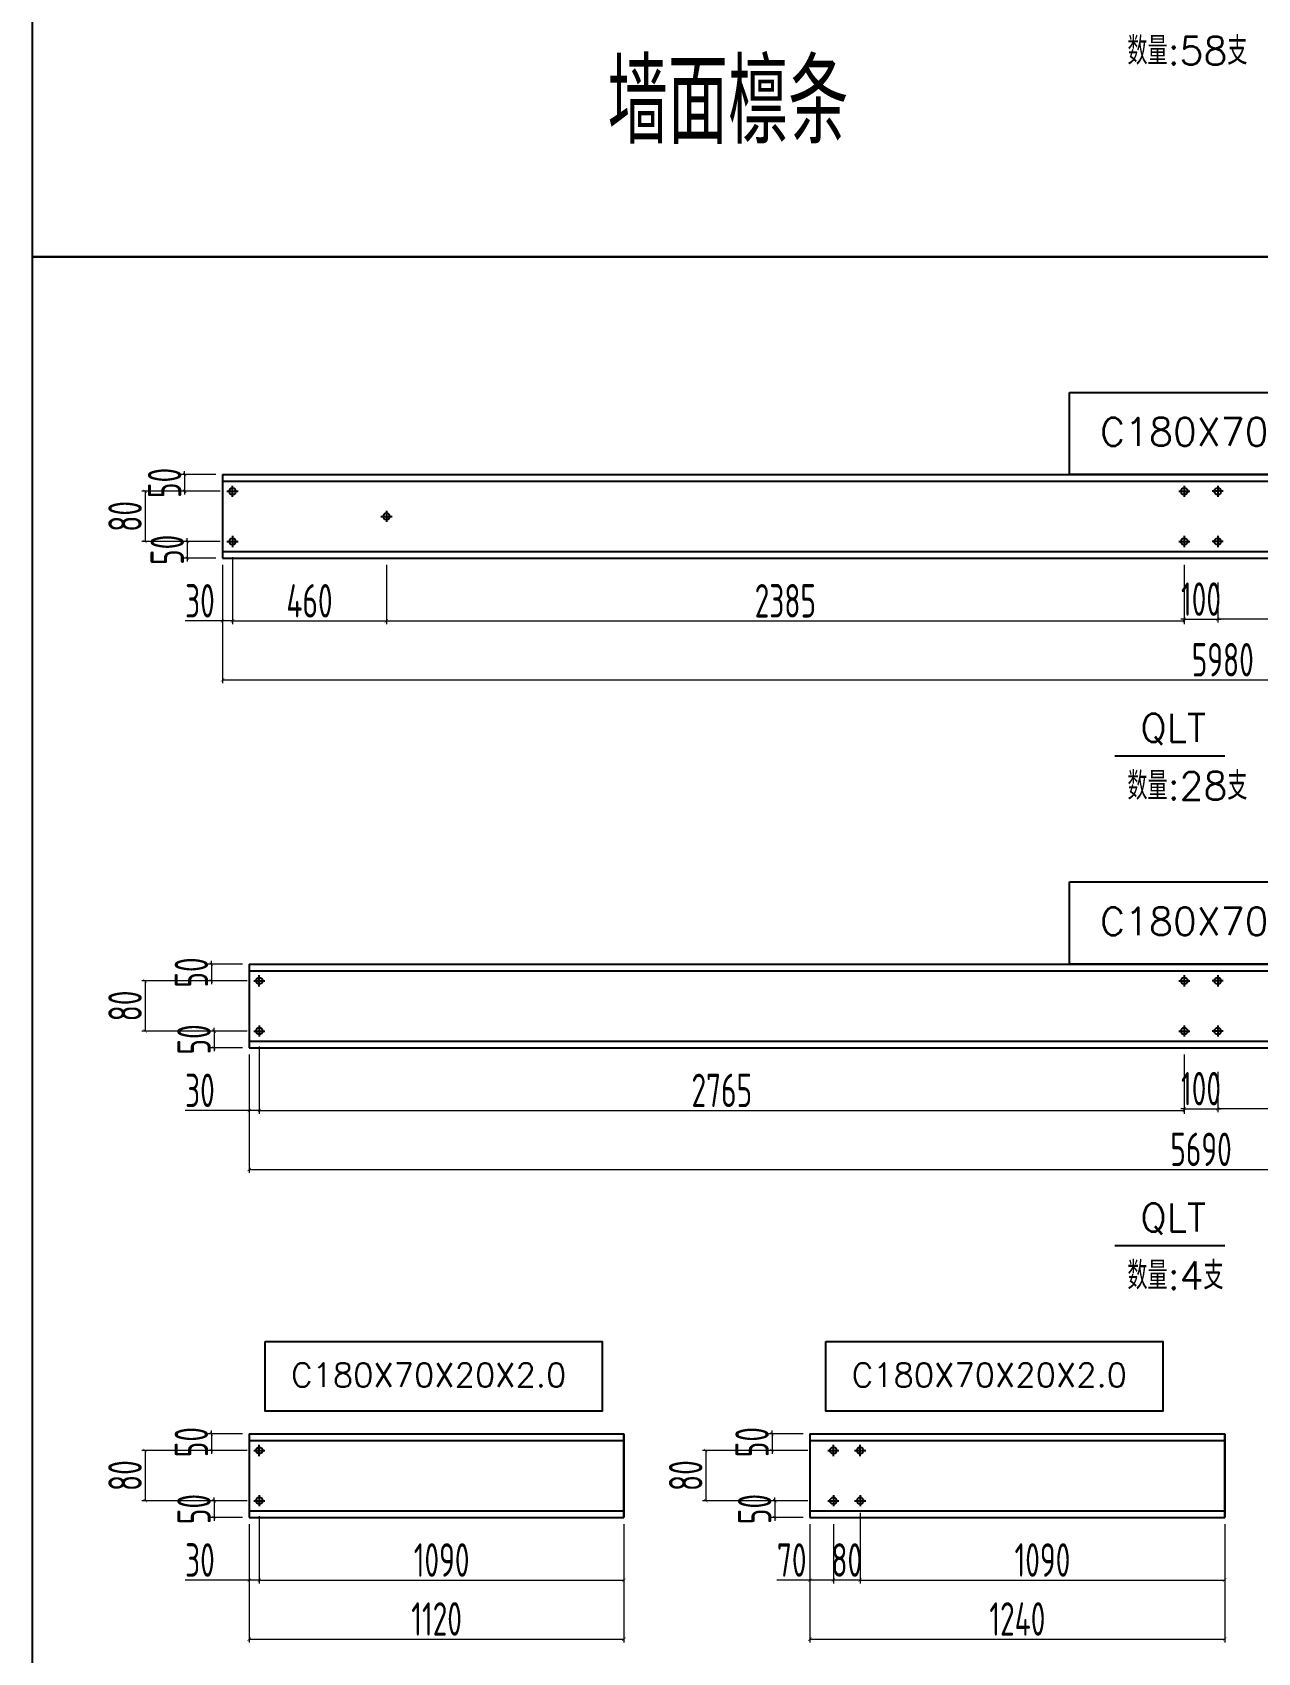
# Model space of a CAD drawing. Header units: millimetres. Extents: x 1471994 to 4527627, y -5186613 to -1927582.
# Drawn here: x 1522998 to 1526661, y -2011184 to -2006342 of the extents above; entities that cross this region are included whole.
import ezdxf

# ---------------------------------------------------------------- set-up
doc = ezdxf.new("R2010")
doc.units = ezdxf.units.MM
doc.header["$LTSCALE"] = 1000
doc.header["$PDMODE"] = 34
doc.linetypes.add('CENTER', pattern=[50.8, 31.75, -6.35, 6.35, -6.35])
doc.layers.add('轴线层', color=1, linetype='CENTER', lineweight=15)
doc.styles.add('hz', font='gbenor.shx', dxfattribs={"width": 0.75, "height": 100, "bigfont": 'gbcbig.shx'})
doc.styles.get("Standard").update_dxf_attribs({"font": 'txt', "bigfont": 'gbcbig.shx'})
doc.dimstyles.new('连接板标注3', dxfattribs={"dimscale": 100, "dimtxt": 0.8, "dimasz": 0.1, "dimexe": 0.1, "dimexo": 0.2, "dimgap": 0.1, "dimtad": 1, "dimtoh": 1, "dimdec": 0, "dimdsep": 46, "dimtxsty": 'hz', "dimblk": 'ARCHTICK', "dimcen": 3, "dimclrd": 7, "dimclre": 7, "dimclrt": 3, "dimadec": 0, "dimazin": 0, "dimtfac": 1, "dimtdec": 0, "dimtix": 1, "dimtmove": 0, "dimatfit": 3, "dimldrblk": 'ARCHTICK', "dimfxl": 0.1, "dimlwd": 13, "dimlwe": 13, "dimarcsym": 0})

# ---------------------------------------------------------------- blocks, each defined once
blk = doc.blocks.new('_ArchTick')
at = {"color": 0, "linetype": 'ByBlock', "const_width": 0.15}
blk.add_lwpolyline([(-0.5, -0.5), (0.5, 0.5)], dxfattribs=at)
blk = doc.blocks.new('*D1647')
at = {"color": 7, "lineweight": 13}
for p, q in [((1523566.4, -2007933.7), (1523566.4, -2008110.9)), ((1523596.4, -2007910.4), (1523596.4, -2008110.9)), ((1523566.4, -2008100.9), (1523454.5, -2008100.9)), ((1523596.4, -2008100.9), (1523566.4, -2008100.9))]:
    blk.add_line(p, q, dxfattribs=at)
at = {"layer": 'Defpoints', "color": 0}
for p in [(1523596.4, -2007890.4), (1523566.4, -2007913.7), (1523566.4, -2008100.9)]:
    blk.add_point(p, dxfattribs=at)
at = {"color": 7, "lineweight": 13, "xscale": 10, "yscale": 10, "zscale": 10, "rotation": 180}
blk.add_blockref('_ArchTick', (1523566.4, -2008100.9), dxfattribs=at)
at = {"color": 7, "lineweight": 13, "xscale": 10, "yscale": 10, "zscale": 10}
blk.add_blockref('_ArchTick', (1523596.4, -2008100.9), dxfattribs=at)
at = {"color": 3, "insert": (1523498.9, -2008040.9), "char_height": 100, "attachment_point": 5, "style": 'hz'}
blk.add_mtext('30', dxfattribs=at)
blk = doc.blocks.new('*D1648')
at = {"color": 7, "lineweight": 13}
for p, q in [((1524056.4, -2007953.7), (1524056.4, -2008110.9)), ((1526441.4, -2007973.7), (1526441.4, -2008110.9)), ((1524056.4, -2008100.9), (1526441.4, -2008100.9))]:
    blk.add_line(p, q, dxfattribs=at)
at = {"layer": 'Defpoints', "color": 0}
for p in [(1524056.4, -2007933.7), (1526441.4, -2007953.7), (1526441.4, -2008100.9)]:
    blk.add_point(p, dxfattribs=at)
at = {"color": 7, "lineweight": 13, "xscale": 10, "yscale": 10, "zscale": 10, "rotation": 180}
blk.add_blockref('_ArchTick', (1524056.4, -2008100.9), dxfattribs=at)
at = {"color": 7, "lineweight": 13, "xscale": 10, "yscale": 10, "zscale": 10}
blk.add_blockref('_ArchTick', (1526441.4, -2008100.9), dxfattribs=at)
at = {"color": 3, "insert": (1525248.9, -2008040.9), "char_height": 100, "attachment_point": 5, "style": 'hz'}
blk.add_mtext('2385', dxfattribs=at)
blk = doc.blocks.new('*D1649')
at = {"color": 7, "lineweight": 13}
for p, q in [((1528926.4, -2007933.7), (1528926.4, -2008105.9)), ((1526541.4, -2007985.9), (1526541.4, -2008105.9)), ((1528926.4, -2008095.9), (1526541.4, -2008095.9))]:
    blk.add_line(p, q, dxfattribs=at)
at = {"layer": 'Defpoints', "color": 0}
for p in [(1528926.4, -2007913.7), (1526541.4, -2007965.9), (1526541.4, -2008095.9)]:
    blk.add_point(p, dxfattribs=at)
at = {"color": 7, "lineweight": 13, "xscale": 10, "yscale": 10, "zscale": 10, "rotation": 180}
blk.add_blockref('_ArchTick', (1526541.4, -2008095.9), dxfattribs=at)
at = {"color": 7, "lineweight": 13, "xscale": 10, "yscale": 10, "zscale": 10}
blk.add_blockref('_ArchTick', (1528926.4, -2008095.9), dxfattribs=at)
at = {"color": 3, "insert": (1527733.9, -2008035.9), "char_height": 100, "attachment_point": 5, "style": 'hz'}
blk.add_mtext('2385', dxfattribs=at)
blk = doc.blocks.new('*D1650')
at = {"color": 7, "lineweight": 13}
for p, q in [((1523566.4, -2007933.7), (1523566.4, -2008287.1)), ((1529546.4, -2007933.7), (1529546.4, -2008287.1)), ((1523566.4, -2008277.1), (1529546.4, -2008277.1))]:
    blk.add_line(p, q, dxfattribs=at)
at = {"layer": 'Defpoints', "color": 0}
for p in [(1523566.4, -2007913.7), (1529546.4, -2007913.7), (1529546.4, -2008277.1)]:
    blk.add_point(p, dxfattribs=at)
at = {"color": 7, "lineweight": 13, "xscale": 10, "yscale": 10, "zscale": 10, "rotation": 180}
blk.add_blockref('_ArchTick', (1523566.4, -2008277.1), dxfattribs=at)
at = {"color": 7, "lineweight": 13, "xscale": 10, "yscale": 10, "zscale": 10}
blk.add_blockref('_ArchTick', (1529546.4, -2008277.1), dxfattribs=at)
at = {"color": 3, "insert": (1526556.4, -2008217.1), "char_height": 100, "attachment_point": 5, "style": 'hz'}
blk.add_mtext('5980', dxfattribs=at)
blk = doc.blocks.new('*D1653')
at = {"color": 7, "lineweight": 13}
for p, q in [((1523453.2, -2007663.7), (1523453.2, -2007653.7)), ((1523546.4, -2007663.7), (1523443.2, -2007663.7)), ((1523453.2, -2007663.7), (1523453.2, -2007713.7)), ((1523559.8, -2007713.7), (1523443.2, -2007713.7)), ((1523453.2, -2007713.7), (1523453.2, -2007723.7))]:
    blk.add_line(p, q, dxfattribs=at)
at = {"layer": 'Defpoints', "color": 0}
for p in [(1523566.4, -2007663.7), (1523453.2, -2007713.7), (1523579.8, -2007713.7)]:
    blk.add_point(p, dxfattribs=at)
at = {"color": 7, "lineweight": 13, "xscale": 10, "yscale": 10, "zscale": 10}
for p, rotation in [((1523453.2, -2007663.7), 270), ((1523453.2, -2007713.7), 90)]:
    blk.add_blockref('_ArchTick', p, dxfattribs=dict(at, rotation=rotation))
at = {"color": 3, "insert": (1523393.2, -2007688.7), "char_height": 100, "attachment_point": 5, "rotation": 90, "style": 'hz'}
blk.add_mtext('50', dxfattribs=at)
blk = doc.blocks.new('*D1654')
at = {"color": 7, "lineweight": 13}
for p, q in [((1523559.8, -2007713.7), (1523325.1, -2007713.7)), ((1523335.1, -2007713.7), (1523335.1, -2007863.7)), ((1523559.8, -2007863.7), (1523325.1, -2007863.7))]:
    blk.add_line(p, q, dxfattribs=at)
at = {"layer": 'Defpoints', "color": 0}
for p in [(1523579.8, -2007713.7), (1523335.1, -2007863.7), (1523579.8, -2007863.7)]:
    blk.add_point(p, dxfattribs=at)
at = {"color": 7, "lineweight": 13, "xscale": 10, "yscale": 10, "zscale": 10}
for p, rotation in [((1523335.1, -2007713.7), 90), ((1523335.1, -2007863.7), 270)]:
    blk.add_blockref('_ArchTick', p, dxfattribs=dict(at, rotation=rotation))
at = {"color": 3, "insert": (1523275.1, -2007788.7), "char_height": 100, "attachment_point": 5, "rotation": 90, "style": 'hz'}
blk.add_mtext('80', dxfattribs=at)
blk = doc.blocks.new('*D1655')
at = {"color": 7, "lineweight": 13}
for p, q in [((1523461.1, -2007863.7), (1523461.1, -2007853.7)), ((1523559.8, -2007863.7), (1523451.1, -2007863.7)), ((1523461.1, -2007863.7), (1523461.1, -2007913.7)), ((1523546.4, -2007913.7), (1523451.1, -2007913.7)), ((1523461.1, -2007913.7), (1523461.1, -2007923.7))]:
    blk.add_line(p, q, dxfattribs=at)
at = {"layer": 'Defpoints', "color": 0}
for p in [(1523579.8, -2007863.7), (1523461.1, -2007913.7), (1523566.4, -2007913.7)]:
    blk.add_point(p, dxfattribs=at)
at = {"color": 7, "lineweight": 13, "xscale": 10, "yscale": 10, "zscale": 10}
for p, rotation in [((1523461.1, -2007863.7), 270), ((1523461.1, -2007913.7), 90)]:
    blk.add_blockref('_ArchTick', p, dxfattribs=dict(at, rotation=rotation))
at = {"color": 3, "insert": (1523401.1, -2007888.7), "char_height": 100, "attachment_point": 5, "rotation": 90, "style": 'hz'}
blk.add_mtext('50', dxfattribs=at)
blk = doc.blocks.new('*D1656')
at = {"color": 7, "lineweight": 13}
for p, q in [((1526441.4, -2007933.7), (1526441.4, -2008105.9)), ((1526541.4, -2007985.9), (1526541.4, -2008105.9)), ((1526441.4, -2008095.9), (1526431.4, -2008095.9)), ((1526441.4, -2008095.9), (1526541.4, -2008095.9)), ((1526541.4, -2008095.9), (1526551.4, -2008095.9))]:
    blk.add_line(p, q, dxfattribs=at)
at = {"layer": 'Defpoints', "color": 0}
for p in [(1526441.4, -2007913.7), (1526541.4, -2007965.9), (1526541.4, -2008095.9)]:
    blk.add_point(p, dxfattribs=at)
at = {"color": 7, "lineweight": 13, "xscale": 10, "yscale": 10, "zscale": 10}
blk.add_blockref('_ArchTick', (1526441.4, -2008095.9), dxfattribs=at)
at = {"color": 7, "lineweight": 13, "xscale": 10, "yscale": 10, "zscale": 10, "rotation": 180}
blk.add_blockref('_ArchTick', (1526541.4, -2008095.9), dxfattribs=at)
at = {"color": 3, "insert": (1526491.4, -2008035.9), "char_height": 100, "attachment_point": 5, "style": 'hz'}
blk.add_mtext('100', dxfattribs=at)
blk = doc.blocks.new('*D1657')
at = {"color": 7, "lineweight": 13}
for p, q in [((1523596.4, -2007950.4), (1523596.4, -2008110.9)), ((1524056.4, -2007933.7), (1524056.4, -2008110.9)), ((1523596.4, -2008100.9), (1524056.4, -2008100.9))]:
    blk.add_line(p, q, dxfattribs=at)
at = {"layer": 'Defpoints', "color": 0}
for p in [(1523596.4, -2007930.4), (1524056.4, -2007913.7), (1524056.4, -2008100.9)]:
    blk.add_point(p, dxfattribs=at)
at = {"color": 7, "lineweight": 13, "xscale": 10, "yscale": 10, "zscale": 10, "rotation": 180}
blk.add_blockref('_ArchTick', (1523596.4, -2008100.9), dxfattribs=at)
at = {"color": 7, "lineweight": 13, "xscale": 10, "yscale": 10, "zscale": 10}
blk.add_blockref('_ArchTick', (1524056.4, -2008100.9), dxfattribs=at)
at = {"color": 3, "insert": (1523826.4, -2008040.9), "char_height": 100, "attachment_point": 5, "style": 'hz'}
blk.add_mtext('460', dxfattribs=at)
blk = doc.blocks.new('*D1659')
at = {"color": 7, "lineweight": 13}
for p, q in [((1523646.4, -2009396.6), (1523646.4, -2009573.8)), ((1523676.4, -2009373.2), (1523676.4, -2009573.8)), ((1523646.4, -2009563.8), (1523454.5, -2009563.8)), ((1523676.4, -2009563.8), (1523646.4, -2009563.8))]:
    blk.add_line(p, q, dxfattribs=at)
at = {"layer": 'Defpoints', "color": 0}
for p in [(1523676.4, -2009353.2), (1523646.4, -2009376.6), (1523646.4, -2009563.8)]:
    blk.add_point(p, dxfattribs=at)
at = {"color": 7, "lineweight": 13, "xscale": 10, "yscale": 10, "zscale": 10, "rotation": 180}
blk.add_blockref('_ArchTick', (1523646.4, -2009563.8), dxfattribs=at)
at = {"color": 7, "lineweight": 13, "xscale": 10, "yscale": 10, "zscale": 10}
blk.add_blockref('_ArchTick', (1523676.4, -2009563.8), dxfattribs=at)
at = {"color": 3, "insert": (1523498.9, -2009503.8), "char_height": 100, "attachment_point": 5, "style": 'hz'}
blk.add_mtext('30', dxfattribs=at)
blk = doc.blocks.new('*D1660')
at = {"color": 7, "lineweight": 13}
for p, q in [((1523676.4, -2009416.6), (1523676.4, -2009573.8)), ((1526441.4, -2009436.6), (1526441.4, -2009573.8)), ((1523676.4, -2009563.8), (1526441.4, -2009563.8))]:
    blk.add_line(p, q, dxfattribs=at)
at = {"layer": 'Defpoints', "color": 0}
for p in [(1523676.4, -2009396.6), (1526441.4, -2009416.6), (1526441.4, -2009563.8)]:
    blk.add_point(p, dxfattribs=at)
at = {"color": 7, "lineweight": 13, "xscale": 10, "yscale": 10, "zscale": 10, "rotation": 180}
blk.add_blockref('_ArchTick', (1523676.4, -2009563.8), dxfattribs=at)
at = {"color": 7, "lineweight": 13, "xscale": 10, "yscale": 10, "zscale": 10}
blk.add_blockref('_ArchTick', (1526441.4, -2009563.8), dxfattribs=at)
at = {"color": 3, "insert": (1525058.9, -2009503.8), "char_height": 100, "attachment_point": 5, "style": 'hz'}
blk.add_mtext('2765', dxfattribs=at)
blk = doc.blocks.new('*D1661')
at = {"color": 7, "lineweight": 13}
for p, q in [((1526541.4, -2009448.8), (1526541.4, -2009568.8)), ((1529306.4, -2009416.6), (1529306.4, -2009568.8)), ((1529306.4, -2009558.8), (1526541.4, -2009558.8))]:
    blk.add_line(p, q, dxfattribs=at)
at = {"layer": 'Defpoints', "color": 0}
for p in [(1529306.4, -2009396.6), (1526541.4, -2009428.8), (1526541.4, -2009558.8)]:
    blk.add_point(p, dxfattribs=at)
at = {"color": 7, "lineweight": 13, "xscale": 10, "yscale": 10, "zscale": 10, "rotation": 180}
blk.add_blockref('_ArchTick', (1526541.4, -2009558.8), dxfattribs=at)
at = {"color": 7, "lineweight": 13, "xscale": 10, "yscale": 10, "zscale": 10}
blk.add_blockref('_ArchTick', (1529306.4, -2009558.8), dxfattribs=at)
at = {"color": 3, "insert": (1527923.9, -2009498.8), "char_height": 100, "attachment_point": 5, "style": 'hz'}
blk.add_mtext('2765', dxfattribs=at)
blk = doc.blocks.new('*D1662')
at = {"color": 7, "lineweight": 13}
for p, q in [((1523646.4, -2009396.6), (1523646.4, -2009750)), ((1529336.4, -2009396.6), (1529336.4, -2009750)), ((1523646.4, -2009740), (1529336.4, -2009740))]:
    blk.add_line(p, q, dxfattribs=at)
at = {"layer": 'Defpoints', "color": 0}
for p in [(1523646.4, -2009376.6), (1529336.4, -2009376.6), (1529336.4, -2009740)]:
    blk.add_point(p, dxfattribs=at)
at = {"color": 7, "lineweight": 13, "xscale": 10, "yscale": 10, "zscale": 10, "rotation": 180}
blk.add_blockref('_ArchTick', (1523646.4, -2009740), dxfattribs=at)
at = {"color": 7, "lineweight": 13, "xscale": 10, "yscale": 10, "zscale": 10}
blk.add_blockref('_ArchTick', (1529336.4, -2009740), dxfattribs=at)
at = {"color": 3, "insert": (1526491.4, -2009680), "char_height": 100, "attachment_point": 5, "style": 'hz'}
blk.add_mtext('5690', dxfattribs=at)
blk = doc.blocks.new('*D1664')
at = {"color": 7, "lineweight": 13}
for p, q in [((1523626.4, -2009126.6), (1523523.2, -2009126.6)), ((1523533.2, -2009126.6), (1523533.2, -2009116.6)), ((1523533.2, -2009126.6), (1523533.2, -2009176.6)), ((1523639.8, -2009176.6), (1523523.2, -2009176.6)), ((1523533.2, -2009176.6), (1523533.2, -2009186.6))]:
    blk.add_line(p, q, dxfattribs=at)
at = {"layer": 'Defpoints', "color": 0}
for p in [(1523646.4, -2009126.6), (1523533.2, -2009176.6), (1523659.8, -2009176.6)]:
    blk.add_point(p, dxfattribs=at)
at = {"color": 7, "lineweight": 13, "xscale": 10, "yscale": 10, "zscale": 10}
for p, rotation in [((1523533.2, -2009126.6), 270), ((1523533.2, -2009176.6), 90)]:
    blk.add_blockref('_ArchTick', p, dxfattribs=dict(at, rotation=rotation))
at = {"color": 3, "insert": (1523473.2, -2009151.6), "char_height": 100, "attachment_point": 5, "rotation": 90, "style": 'hz'}
blk.add_mtext('50', dxfattribs=at)
blk = doc.blocks.new('*D1665')
at = {"color": 7, "lineweight": 13}
for p, q in [((1523639.8, -2009176.6), (1523325.1, -2009176.6)), ((1523335.1, -2009176.6), (1523335.1, -2009326.6)), ((1523639.8, -2009326.6), (1523325.1, -2009326.6))]:
    blk.add_line(p, q, dxfattribs=at)
at = {"layer": 'Defpoints', "color": 0}
for p in [(1523659.8, -2009176.6), (1523335.1, -2009326.6), (1523659.8, -2009326.6)]:
    blk.add_point(p, dxfattribs=at)
at = {"color": 7, "lineweight": 13, "xscale": 10, "yscale": 10, "zscale": 10}
for p, rotation in [((1523335.1, -2009176.6), 90), ((1523335.1, -2009326.6), 270)]:
    blk.add_blockref('_ArchTick', p, dxfattribs=dict(at, rotation=rotation))
at = {"color": 3, "insert": (1523275.1, -2009251.6), "char_height": 100, "attachment_point": 5, "rotation": 90, "style": 'hz'}
blk.add_mtext('80', dxfattribs=at)
blk = doc.blocks.new('*D1666')
at = {"color": 7, "lineweight": 13}
for p, q in [((1523639.8, -2009326.6), (1523531.1, -2009326.6)), ((1523541.1, -2009326.6), (1523541.1, -2009316.6)), ((1523541.1, -2009326.6), (1523541.1, -2009376.6)), ((1523626.4, -2009376.6), (1523531.1, -2009376.6)), ((1523541.1, -2009376.6), (1523541.1, -2009386.6))]:
    blk.add_line(p, q, dxfattribs=at)
at = {"layer": 'Defpoints', "color": 0}
for p in [(1523659.8, -2009326.6), (1523541.1, -2009376.6), (1523646.4, -2009376.6)]:
    blk.add_point(p, dxfattribs=at)
at = {"color": 7, "lineweight": 13, "xscale": 10, "yscale": 10, "zscale": 10}
for p, rotation in [((1523541.1, -2009326.6), 270), ((1523541.1, -2009376.6), 90)]:
    blk.add_blockref('_ArchTick', p, dxfattribs=dict(at, rotation=rotation))
at = {"color": 3, "insert": (1523481.1, -2009351.6), "char_height": 100, "attachment_point": 5, "rotation": 90, "style": 'hz'}
blk.add_mtext('50', dxfattribs=at)
blk = doc.blocks.new('*D1667')
at = {"color": 7, "lineweight": 13}
for p, q in [((1526441.4, -2009396.6), (1526441.4, -2009568.8)), ((1526541.4, -2009448.8), (1526541.4, -2009568.8)), ((1526441.4, -2009558.8), (1526431.4, -2009558.8)), ((1526441.4, -2009558.8), (1526541.4, -2009558.8)), ((1526541.4, -2009558.8), (1526551.4, -2009558.8))]:
    blk.add_line(p, q, dxfattribs=at)
at = {"layer": 'Defpoints', "color": 0}
for p in [(1526441.4, -2009376.6), (1526541.4, -2009428.8), (1526541.4, -2009558.8)]:
    blk.add_point(p, dxfattribs=at)
at = {"color": 7, "lineweight": 13, "xscale": 10, "yscale": 10, "zscale": 10}
blk.add_blockref('_ArchTick', (1526441.4, -2009558.8), dxfattribs=at)
at = {"color": 7, "lineweight": 13, "xscale": 10, "yscale": 10, "zscale": 10, "rotation": 180}
blk.add_blockref('_ArchTick', (1526541.4, -2009558.8), dxfattribs=at)
at = {"color": 3, "insert": (1526491.4, -2009498.8), "char_height": 100, "attachment_point": 5, "style": 'hz'}
blk.add_mtext('100', dxfattribs=at)
blk = doc.blocks.new('*D1668')
at = {"color": 7, "lineweight": 13}
for p, q in [((1523646.4, -2010800), (1523646.4, -2010977.2)), ((1523676.4, -2010776.6), (1523676.4, -2010977.2)), ((1523646.4, -2010967.2), (1523454.5, -2010967.2)), ((1523676.4, -2010967.2), (1523646.4, -2010967.2))]:
    blk.add_line(p, q, dxfattribs=at)
at = {"layer": 'Defpoints', "color": 0}
for p in [(1523676.4, -2010756.6), (1523646.4, -2010780), (1523646.4, -2010967.2)]:
    blk.add_point(p, dxfattribs=at)
at = {"color": 7, "lineweight": 13, "xscale": 10, "yscale": 10, "zscale": 10, "rotation": 180}
blk.add_blockref('_ArchTick', (1523646.4, -2010967.2), dxfattribs=at)
at = {"color": 7, "lineweight": 13, "xscale": 10, "yscale": 10, "zscale": 10}
blk.add_blockref('_ArchTick', (1523676.4, -2010967.2), dxfattribs=at)
at = {"color": 3, "insert": (1523498.9, -2010907.2), "char_height": 100, "attachment_point": 5, "style": 'hz'}
blk.add_mtext('30', dxfattribs=at)
blk = doc.blocks.new('*D1669')
at = {"color": 7, "lineweight": 13}
for p, q in [((1523676.4, -2010820), (1523676.4, -2010977.2)), ((1524766.4, -2010820), (1524766.4, -2010977.2)), ((1523676.4, -2010967.2), (1524766.4, -2010967.2))]:
    blk.add_line(p, q, dxfattribs=at)
at = {"layer": 'Defpoints', "color": 0}
for p in [(1523676.4, -2010800), (1524766.4, -2010800), (1524766.4, -2010967.2)]:
    blk.add_point(p, dxfattribs=at)
at = {"color": 7, "lineweight": 13, "xscale": 10, "yscale": 10, "zscale": 10, "rotation": 180}
blk.add_blockref('_ArchTick', (1523676.4, -2010967.2), dxfattribs=at)
at = {"color": 7, "lineweight": 13, "xscale": 10, "yscale": 10, "zscale": 10}
blk.add_blockref('_ArchTick', (1524766.4, -2010967.2), dxfattribs=at)
at = {"color": 3, "insert": (1524221.4, -2010907.2), "char_height": 100, "attachment_point": 5, "style": 'hz'}
blk.add_mtext('1090', dxfattribs=at)
blk = doc.blocks.new('*D1670')
at = {"color": 7, "lineweight": 13}
for p, q in [((1523646.4, -2010800), (1523646.4, -2011153.4)), ((1524766.4, -2010800), (1524766.4, -2011153.4)), ((1523646.4, -2011143.4), (1524766.4, -2011143.4))]:
    blk.add_line(p, q, dxfattribs=at)
at = {"layer": 'Defpoints', "color": 0}
for p in [(1523646.4, -2010780), (1524766.4, -2010780), (1524766.4, -2011143.4)]:
    blk.add_point(p, dxfattribs=at)
at = {"color": 7, "lineweight": 13, "xscale": 10, "yscale": 10, "zscale": 10, "rotation": 180}
blk.add_blockref('_ArchTick', (1523646.4, -2011143.4), dxfattribs=at)
at = {"color": 7, "lineweight": 13, "xscale": 10, "yscale": 10, "zscale": 10}
blk.add_blockref('_ArchTick', (1524766.4, -2011143.4), dxfattribs=at)
at = {"color": 3, "insert": (1524206.4, -2011083.4), "char_height": 100, "attachment_point": 5, "style": 'hz'}
blk.add_mtext('1120', dxfattribs=at)
blk = doc.blocks.new('*D1671')
at = {"color": 7, "lineweight": 13}
for p, q in [((1523626.4, -2010530), (1523523.2, -2010530)), ((1523533.2, -2010530), (1523533.2, -2010520)), ((1523533.2, -2010530), (1523533.2, -2010580)), ((1523639.8, -2010580), (1523523.2, -2010580)), ((1523533.2, -2010580), (1523533.2, -2010590))]:
    blk.add_line(p, q, dxfattribs=at)
at = {"layer": 'Defpoints', "color": 0}
for p in [(1523646.4, -2010530), (1523533.2, -2010580), (1523659.8, -2010580)]:
    blk.add_point(p, dxfattribs=at)
at = {"color": 7, "lineweight": 13, "xscale": 10, "yscale": 10, "zscale": 10}
for p, rotation in [((1523533.2, -2010530), 270), ((1523533.2, -2010580), 90)]:
    blk.add_blockref('_ArchTick', p, dxfattribs=dict(at, rotation=rotation))
at = {"color": 3, "insert": (1523473.2, -2010555), "char_height": 100, "attachment_point": 5, "rotation": 90, "style": 'hz'}
blk.add_mtext('50', dxfattribs=at)
blk = doc.blocks.new('*D1672')
at = {"color": 7, "lineweight": 13}
for p, q in [((1523639.8, -2010580), (1523325.1, -2010580)), ((1523335.1, -2010580), (1523335.1, -2010730)), ((1523639.8, -2010730), (1523325.1, -2010730))]:
    blk.add_line(p, q, dxfattribs=at)
at = {"layer": 'Defpoints', "color": 0}
for p in [(1523659.8, -2010580), (1523335.1, -2010730), (1523659.8, -2010730)]:
    blk.add_point(p, dxfattribs=at)
at = {"color": 7, "lineweight": 13, "xscale": 10, "yscale": 10, "zscale": 10}
for p, rotation in [((1523335.1, -2010580), 90), ((1523335.1, -2010730), 270)]:
    blk.add_blockref('_ArchTick', p, dxfattribs=dict(at, rotation=rotation))
at = {"color": 3, "insert": (1523275.1, -2010655), "char_height": 100, "attachment_point": 5, "rotation": 90, "style": 'hz'}
blk.add_mtext('80', dxfattribs=at)
blk = doc.blocks.new('*D1673')
at = {"color": 7, "lineweight": 13}
for p, q in [((1523639.8, -2010730), (1523531.1, -2010730)), ((1523541.1, -2010730), (1523541.1, -2010720)), ((1523541.1, -2010730), (1523541.1, -2010780)), ((1523626.4, -2010780), (1523531.1, -2010780)), ((1523541.1, -2010780), (1523541.1, -2010790))]:
    blk.add_line(p, q, dxfattribs=at)
at = {"layer": 'Defpoints', "color": 0}
for p in [(1523659.8, -2010730), (1523541.1, -2010780), (1523646.4, -2010780)]:
    blk.add_point(p, dxfattribs=at)
at = {"color": 7, "lineweight": 13, "xscale": 10, "yscale": 10, "zscale": 10}
for p, rotation in [((1523541.1, -2010730), 270), ((1523541.1, -2010780), 90)]:
    blk.add_blockref('_ArchTick', p, dxfattribs=dict(at, rotation=rotation))
at = {"color": 3, "insert": (1523481.1, -2010755), "char_height": 100, "attachment_point": 5, "rotation": 90, "style": 'hz'}
blk.add_mtext('50', dxfattribs=at)
blk = doc.blocks.new('*D1674')
at = {"color": 7, "lineweight": 13}
for p, q in [((1525322.4, -2010800), (1525322.4, -2010977.2)), ((1525392.4, -2010800), (1525392.4, -2010977.2)), ((1525322.4, -2010967.2), (1525223.6, -2010967.2)), ((1525392.4, -2010967.2), (1525322.4, -2010967.2))]:
    blk.add_line(p, q, dxfattribs=at)
at = {"layer": 'Defpoints', "color": 0}
for p in [(1525322.4, -2010780), (1525392.4, -2010780), (1525322.4, -2010967.2)]:
    blk.add_point(p, dxfattribs=at)
at = {"color": 7, "lineweight": 13, "xscale": 10, "yscale": 10, "zscale": 10, "rotation": 180}
blk.add_blockref('_ArchTick', (1525322.4, -2010967.2), dxfattribs=at)
at = {"color": 7, "lineweight": 13, "xscale": 10, "yscale": 10, "zscale": 10}
blk.add_blockref('_ArchTick', (1525392.4, -2010967.2), dxfattribs=at)
at = {"color": 3, "insert": (1525268, -2010907.2), "char_height": 100, "attachment_point": 5, "style": 'hz'}
blk.add_mtext('70', dxfattribs=at)
blk = doc.blocks.new('*D1675')
at = {"color": 7, "lineweight": 13}
for p, q in [((1525472.4, -2010786.6), (1525472.4, -2010977.2)), ((1526562.4, -2010820), (1526562.4, -2010977.2)), ((1525472.4, -2010967.2), (1526562.4, -2010967.2))]:
    blk.add_line(p, q, dxfattribs=at)
at = {"layer": 'Defpoints', "color": 0}
for p in [(1525472.4, -2010766.6), (1526562.4, -2010800), (1526562.4, -2010967.2)]:
    blk.add_point(p, dxfattribs=at)
at = {"color": 7, "lineweight": 13, "xscale": 10, "yscale": 10, "zscale": 10, "rotation": 180}
blk.add_blockref('_ArchTick', (1525472.4, -2010967.2), dxfattribs=at)
at = {"color": 7, "lineweight": 13, "xscale": 10, "yscale": 10, "zscale": 10}
blk.add_blockref('_ArchTick', (1526562.4, -2010967.2), dxfattribs=at)
at = {"color": 3, "insert": (1526017.4, -2010907.2), "char_height": 100, "attachment_point": 5, "style": 'hz'}
blk.add_mtext('1090', dxfattribs=at)
blk = doc.blocks.new('*D1676')
at = {"color": 7, "lineweight": 13}
for p, q in [((1525322.4, -2010800), (1525322.4, -2011153.4)), ((1526562.4, -2010800), (1526562.4, -2011153.4)), ((1525322.4, -2011143.4), (1526562.4, -2011143.4))]:
    blk.add_line(p, q, dxfattribs=at)
at = {"layer": 'Defpoints', "color": 0}
for p in [(1525322.4, -2010780), (1526562.4, -2010780), (1526562.4, -2011143.4)]:
    blk.add_point(p, dxfattribs=at)
at = {"color": 7, "lineweight": 13, "xscale": 10, "yscale": 10, "zscale": 10, "rotation": 180}
blk.add_blockref('_ArchTick', (1525322.4, -2011143.4), dxfattribs=at)
at = {"color": 7, "lineweight": 13, "xscale": 10, "yscale": 10, "zscale": 10}
blk.add_blockref('_ArchTick', (1526562.4, -2011143.4), dxfattribs=at)
at = {"color": 3, "insert": (1525942.4, -2011083.4), "char_height": 100, "attachment_point": 5, "style": 'hz'}
blk.add_mtext('1240', dxfattribs=at)
blk = doc.blocks.new('*D1677')
at = {"color": 7, "lineweight": 13}
for p, q in [((1525302.4, -2010530), (1525199.2, -2010530)), ((1525209.2, -2010530), (1525209.2, -2010520)), ((1525209.2, -2010530), (1525209.2, -2010580)), ((1525315.7, -2010580), (1525199.2, -2010580)), ((1525209.2, -2010580), (1525209.2, -2010590))]:
    blk.add_line(p, q, dxfattribs=at)
at = {"layer": 'Defpoints', "color": 0}
for p in [(1525322.4, -2010530), (1525209.2, -2010580), (1525335.7, -2010580)]:
    blk.add_point(p, dxfattribs=at)
at = {"color": 7, "lineweight": 13, "xscale": 10, "yscale": 10, "zscale": 10}
for p, rotation in [((1525209.2, -2010530), 270), ((1525209.2, -2010580), 90)]:
    blk.add_blockref('_ArchTick', p, dxfattribs=dict(at, rotation=rotation))
at = {"color": 3, "insert": (1525149.2, -2010555), "char_height": 100, "attachment_point": 5, "rotation": 90, "style": 'hz'}
blk.add_mtext('50', dxfattribs=at)
blk = doc.blocks.new('*D1678')
at = {"color": 7, "lineweight": 13}
for p, q in [((1525315.7, -2010580), (1525001, -2010580)), ((1525011, -2010580), (1525011, -2010730)), ((1525315.7, -2010730), (1525001, -2010730))]:
    blk.add_line(p, q, dxfattribs=at)
at = {"layer": 'Defpoints', "color": 0}
for p in [(1525335.7, -2010580), (1525011, -2010730), (1525335.7, -2010730)]:
    blk.add_point(p, dxfattribs=at)
at = {"color": 7, "lineweight": 13, "xscale": 10, "yscale": 10, "zscale": 10}
for p, rotation in [((1525011, -2010580), 90), ((1525011, -2010730), 270)]:
    blk.add_blockref('_ArchTick', p, dxfattribs=dict(at, rotation=rotation))
at = {"color": 3, "insert": (1524951, -2010655), "char_height": 100, "attachment_point": 5, "rotation": 90, "style": 'hz'}
blk.add_mtext('80', dxfattribs=at)
blk = doc.blocks.new('*D1679')
at = {"color": 7, "lineweight": 13}
for p, q in [((1525315.7, -2010730), (1525207.1, -2010730)), ((1525217.1, -2010730), (1525217.1, -2010720)), ((1525217.1, -2010730), (1525217.1, -2010780)), ((1525302.4, -2010780), (1525207.1, -2010780)), ((1525217.1, -2010780), (1525217.1, -2010790))]:
    blk.add_line(p, q, dxfattribs=at)
at = {"layer": 'Defpoints', "color": 0}
for p in [(1525335.7, -2010730), (1525217.1, -2010780), (1525322.4, -2010780)]:
    blk.add_point(p, dxfattribs=at)
at = {"color": 7, "lineweight": 13, "xscale": 10, "yscale": 10, "zscale": 10}
for p, rotation in [((1525217.1, -2010730), 270), ((1525217.1, -2010780), 90)]:
    blk.add_blockref('_ArchTick', p, dxfattribs=dict(at, rotation=rotation))
at = {"color": 3, "insert": (1525157.1, -2010755), "char_height": 100, "attachment_point": 5, "rotation": 90, "style": 'hz'}
blk.add_mtext('50', dxfattribs=at)
blk = doc.blocks.new('*D1680')
at = {"color": 7, "lineweight": 13}
for p, q in [((1525392.4, -2010800), (1525392.4, -2010977.2)), ((1525472.4, -2010766.6), (1525472.4, -2010977.2)), ((1525472.4, -2010967.2), (1525392.4, -2010967.2))]:
    blk.add_line(p, q, dxfattribs=at)
at = {"layer": 'Defpoints', "color": 0}
for p in [(1525472.4, -2010746.6), (1525392.4, -2010780), (1525392.4, -2010967.2)]:
    blk.add_point(p, dxfattribs=at)
at = {"color": 7, "lineweight": 13, "xscale": 10, "yscale": 10, "zscale": 10, "rotation": 180}
blk.add_blockref('_ArchTick', (1525392.4, -2010967.2), dxfattribs=at)
at = {"color": 7, "lineweight": 13, "xscale": 10, "yscale": 10, "zscale": 10}
blk.add_blockref('_ArchTick', (1525472.4, -2010967.2), dxfattribs=at)
at = {"color": 3, "insert": (1525432.4, -2010907.2), "char_height": 100, "attachment_point": 5, "style": 'hz'}
blk.add_mtext('80', dxfattribs=at)

msp = doc.modelspace()

# ---------------------------------------------------------------- linework, layer by layer
for p, q in [((1523566.4, -2007663.7), (1523566.4, -2007913.7)), ((1523566.4, -2007663.7), (1527056.4, -2007663.7)), ((1523566.4, -2007683.7), (1527056.4, -2007683.7)), ((1523596.4, -2007730.4), (1523596.4, -2007697)), ((1526441.4, -2007697), (1526441.4, -2007730.4)), ((1526441.4, -2007697), (1526441.4, -2007730.4)), ((1526441.4, -2007697), (1526441.4, -2007730.4)), ((1526441.4, -2007697), (1526441.4, -2007730.4)), ((1526541.4, -2007697), (1526541.4, -2007730.4)), ((1526541.4, -2007697), (1526541.4, -2007730.4)), ((1526541.4, -2007697), (1526541.4, -2007730.4)), ((1526541.4, -2007697), (1526541.4, -2007730.4)), ((1523579.8, -2007713.7), (1523613.1, -2007713.7)), ((1526424.8, -2007713.7), (1526458.1, -2007713.7)), ((1526558.1, -2007713.7), (1526524.8, -2007713.7)), ((1524039.8, -2007788.7), (1524073.1, -2007788.7)), ((1524056.4, -2007772), (1524056.4, -2007805.4)), ((1524056.4, -2007772), (1524056.4, -2007805.4)), ((1524056.4, -2007772), (1524056.4, -2007805.4)), ((1524056.4, -2007772), (1524056.4, -2007805.4)), ((1524056.4, -2007772), (1524056.4, -2007805.4)), ((1523596.4, -2007847), (1523596.4, -2007880.4)), ((1526441.4, -2007847), (1526441.4, -2007880.4)), ((1526441.4, -2007847), (1526441.4, -2007880.4)), ((1526441.4, -2007847), (1526441.4, -2007880.4)), ((1526441.4, -2007847), (1526441.4, -2007880.4)), ((1526541.4, -2007847), (1526541.4, -2007880.4)), ((1526541.4, -2007847), (1526541.4, -2007880.4)), ((1526541.4, -2007847), (1526541.4, -2007880.4)), ((1526541.4, -2007847), (1526541.4, -2007880.4)), ((1523566.4, -2007893.7), (1525208.2, -2007893.7)), ((1523579.8, -2007863.7), (1523613.1, -2007863.7)), ((1525208.2, -2007893.7), (1527056.4, -2007893.7)), ((1526424.8, -2007863.7), (1526458.1, -2007863.7)), ((1526558.1, -2007863.7), (1526524.8, -2007863.7)), ((1523566.4, -2007913.7), (1525208.2, -2007913.7)), ((1523566.4, -2007913.7), (1525208.2, -2007913.7)), ((1523566.4, -2007913.7), (1527056.4, -2007913.7)), ((1525208.2, -2007913.7), (1527056.4, -2007913.7)), ((1525208.2, -2007913.7), (1527056.4, -2007913.7)), ((1526234.1, -2008504.4), (1526562.5, -2008504.4)), ((1523646.4, -2009126.6), (1523646.4, -2009376.6)), ((1523646.4, -2009126.6), (1527056.4, -2009126.6)), ((1523646.4, -2009146.6), (1527056.4, -2009146.6)), ((1523676.4, -2009193.2), (1523676.4, -2009159.9)), ((1526441.4, -2009159.9), (1526441.4, -2009193.2)), ((1526441.4, -2009159.9), (1526441.4, -2009193.2)), ((1526441.4, -2009159.9), (1526441.4, -2009193.2)), ((1526441.4, -2009159.9), (1526441.4, -2009193.2)), ((1526541.4, -2009159.9), (1526541.4, -2009193.2)), ((1526541.4, -2009159.9), (1526541.4, -2009193.2)), ((1526541.4, -2009159.9), (1526541.4, -2009193.2)), ((1526541.4, -2009159.9), (1526541.4, -2009193.2)), ((1523659.8, -2009176.6), (1523693.1, -2009176.6)), ((1526424.8, -2009176.6), (1526458.1, -2009176.6)), ((1526558.1, -2009176.6), (1526524.8, -2009176.6)), ((1523659.8, -2009326.6), (1523693.1, -2009326.6)), ((1523676.4, -2009309.9), (1523676.4, -2009343.2)), ((1526424.8, -2009326.6), (1526458.1, -2009326.6)), ((1526441.4, -2009309.9), (1526441.4, -2009343.2)), ((1526441.4, -2009309.9), (1526441.4, -2009343.2)), ((1526441.4, -2009309.9), (1526441.4, -2009343.2)), ((1526441.4, -2009309.9), (1526441.4, -2009343.2)), ((1526558.1, -2009326.6), (1526524.8, -2009326.6)), ((1526541.4, -2009309.9), (1526541.4, -2009343.2)), ((1526541.4, -2009309.9), (1526541.4, -2009343.2)), ((1526541.4, -2009309.9), (1526541.4, -2009343.2)), ((1526541.4, -2009309.9), (1526541.4, -2009343.2)), ((1523646.4, -2009356.6), (1525208.2, -2009356.6)), ((1523646.4, -2009376.6), (1525208.2, -2009376.6)), ((1523646.4, -2009376.6), (1525208.2, -2009376.6)), ((1523646.4, -2009376.6), (1527056.4, -2009376.6)), ((1525208.2, -2009356.6), (1527056.4, -2009356.6)), ((1525208.2, -2009376.6), (1527056.4, -2009376.6)), ((1525208.2, -2009376.6), (1527056.4, -2009376.6)), ((1526234.1, -2009967.3), (1526562.5, -2009967.3)), ((1523646.4, -2010530), (1523646.4, -2010780)), ((1523646.4, -2010530), (1524766.4, -2010530)), ((1523646.4, -2010550), (1524766.4, -2010550)), ((1523676.4, -2010596.6), (1523676.4, -2010563.3)), ((1524766.4, -2010780), (1524766.4, -2010530)), ((1524766.4, -2010530), (1524766.4, -2010780)), ((1525322.4, -2010530), (1525322.4, -2010780)), ((1525322.4, -2010530), (1526562.4, -2010530)), ((1525322.4, -2010550), (1526562.4, -2010550)), ((1525392.4, -2010596.6), (1525392.4, -2010563.3)), ((1525472.4, -2010596.6), (1525472.4, -2010563.3)), ((1526562.4, -2010530), (1526562.4, -2010780)), ((1526562.4, -2010780), (1526562.4, -2010530)), ((1526562.4, -2010530), (1526562.4, -2010780)), ((1523659.8, -2010580), (1523693.1, -2010580)), ((1525375.7, -2010580), (1525409.1, -2010580)), ((1525455.7, -2010580), (1525489.1, -2010580)), ((1523659.8, -2010730), (1523693.1, -2010730)), ((1523676.4, -2010713.3), (1523676.4, -2010746.6)), ((1525375.7, -2010730), (1525409.1, -2010730)), ((1525392.4, -2010713.3), (1525392.4, -2010746.6)), ((1525455.7, -2010730), (1525489.1, -2010730)), ((1525472.4, -2010713.3), (1525472.4, -2010746.6)), ((1523646.4, -2010760), (1524766.4, -2010760)), ((1523646.4, -2010780), (1524766.4, -2010780)), ((1523646.4, -2010780), (1524766.4, -2010780)), ((1523646.4, -2010780), (1524766.4, -2010780)), ((1525322.4, -2010760), (1526562.4, -2010760)), ((1525322.4, -2010780), (1526562.4, -2010780)), ((1525322.4, -2010780), (1526562.4, -2010780)), ((1525322.4, -2010780), (1526562.4, -2010780))]:
    msp.add_line(p, q)
for points in [[(1522998.1, -2002086.4), (1530310.5, -2002086.4), (1530310.5, -2007013.4), (1522998.1, -2007013.4)], [(1522998.1, -2007013.4), (1530310.5, -2007013.4), (1530310.5, -2011940.5), (1522998.1, -2011940.5)], [(1526098.7, -2007418.2), (1527283.5, -2007418.2), (1527283.5, -2007663.7), (1526098.7, -2007663.7)], [(1526098.7, -2008881.1), (1527283.5, -2008881.1), (1527283.5, -2009126.6), (1526098.7, -2009126.6)], [(1523694.3, -2010254.3), (1524701.4, -2010254.3), (1524701.4, -2010462.9), (1523694.3, -2010462.9)], [(1525370.3, -2010254.3), (1526377.4, -2010254.3), (1526377.4, -2010462.9), (1525370.3, -2010462.9)]]:
    msp.add_lwpolyline(points, close=True)
for centre in [(1523596.4, -2007713.7), (1526441.4, -2007713.7), (1526541.4, -2007713.7), (1524056.4, -2007788.7), (1523596.4, -2007863.7), (1526441.4, -2007863.7), (1526541.4, -2007863.7), (1523676.4, -2009176.6), (1526441.4, -2009176.6), (1526541.4, -2009176.6), (1523676.4, -2009326.6), (1526441.4, -2009326.6), (1526541.4, -2009326.6), (1523676.4, -2010580), (1525392.4, -2010580), (1525472.4, -2010580), (1523676.4, -2010730), (1525392.4, -2010730), (1525472.4, -2010730)]:
    msp.add_circle(centre, 10)

# ---------------------------------------------------------------- texts
at = {"layer": '轴线层', "color": 4, "linetype": 'ByBlock', "attachment_point": 1}
for s, insert, char_height in [('数量:58支', (1526271.5, -2006355.7), 83.33), ('C180X70X20X2.0', (1526189.6, -2007494.3), 83.333), ('QLT', (1526310, -2008378.9), 83.33), ('数量:28支', (1526271.5, -2008552.3), 83.33), ('C180X70X20X2.0', (1526189.6, -2008957.2), 83.333), ('QLT', (1526310, -2009841.8), 83.33), ('数量:4支', (1526271.5, -2010015.2), 83.33)]:
    msp.add_mtext_dynamic_manual_height_columns(s, width=1506.743, gutter_width=12.5, heights=[336], dxfattribs=dict(at, insert=insert, char_height=char_height))
for s, insert, char_height, own_width in [('墙面檩条', (1524717.6, -2006425.5), 250, 4520.228), ('C180X70X20X2.0', (1523771.6, -2010319), 70.833, 1280.731), ('C180X70X20X2.0', (1525447.6, -2010319), 70.833, 1280.731)]:
    msp.add_mtext_dynamic_manual_height_columns(s, width=1506.743, gutter_width=12.5, heights=[336], dxfattribs=dict(at, insert=insert, char_height=char_height)).dxf.set("width", own_width)

# ---------------------------------------------------------------- dimensions: what is measured, and where the dimension line sits
for base, p1, p2, picture, middle in [((1523453.2, -2007713.7), (1523566.4, -2007663.7), (1523579.8, -2007713.7), '*D1653', (1523393.2, -2007688.7)), ((1523461.1, -2007913.7), (1523579.8, -2007863.7), (1523566.4, -2007913.7), '*D1655', (1523401.1, -2007888.7)), ((1523533.2, -2009176.6), (1523646.4, -2009126.6), (1523659.8, -2009176.6), '*D1664', (1523473.2, -2009151.6)), ((1523541.1, -2009376.6), (1523659.8, -2009326.6), (1523646.4, -2009376.6), '*D1666', (1523481.1, -2009351.6)), ((1523533.2, -2010580), (1523646.4, -2010530), (1523659.8, -2010580), '*D1671', (1523473.2, -2010555)), ((1525209.2, -2010580), (1525322.4, -2010530), (1525335.7, -2010580), '*D1677', (1525149.2, -2010555)), ((1523541.1, -2010780), (1523659.8, -2010730), (1523646.4, -2010780), '*D1673', (1523481.1, -2010755)), ((1525217.1, -2010780), (1525335.7, -2010730), (1525322.4, -2010780), '*D1679', (1525157.1, -2010755))]:
    dim = msp.add_linear_dim(base=base, p1=p1, p2=p2, angle=90, text='50', dimstyle='连接板标注3')
    dim.commit()
    dim.dimension.update_dxf_attribs({"geometry": picture, "text_midpoint": middle})
for base, p1, p2, picture, middle in [((1523335.1, -2007863.7), (1523579.8, -2007713.7), (1523579.8, -2007863.7), '*D1654', (1523335.1, -2007788.7)), ((1523335.1, -2009326.6), (1523659.8, -2009176.6), (1523659.8, -2009326.6), '*D1665', (1523335.1, -2009251.6)), ((1523335.1, -2010730), (1523659.8, -2010580), (1523659.8, -2010730), '*D1672', (1523335.1, -2010655)), ((1525011, -2010730), (1525335.7, -2010580), (1525335.7, -2010730), '*D1678', (1525011, -2010655))]:
    dim = msp.add_linear_dim(base=base, p1=p1, p2=p2, angle=90, text='80', dimstyle='连接板标注3')
    dim.commit()
    dim.dimension.update_dxf_attribs({"geometry": picture, "text_midpoint": middle, "dimtype": 160})
for base, p1, p2, picture, middle in [((1523566.4, -2008100.9), (1523596.4, -2007890.4), (1523566.4, -2007913.7), '*D1647', (1523498.9, -2008100.9)), ((1523646.4, -2009563.8), (1523676.4, -2009353.2), (1523646.4, -2009376.6), '*D1659', (1523498.9, -2009563.8)), ((1523646.4, -2010967.2), (1523676.4, -2010756.6), (1523646.4, -2010780), '*D1668', (1523498.9, -2010967.2)), ((1525392.4, -2010967.2), (1525472.4, -2010746.6), (1525392.4, -2010780), '*D1680', (1525432.4, -2010967.2)), ((1525322.4, -2010967.2), (1525392.4, -2010780), (1525322.4, -2010780), '*D1674', (1525268, -2010967.2))]:
    dim = msp.add_linear_dim(base=base, p1=p1, p2=p2, dimstyle='连接板标注3')
    dim.commit()
    dim.dimension.update_dxf_attribs({"geometry": picture, "text_midpoint": middle, "dimtype": 160})
for base, p1, p2, picture, middle in [((1529546.4, -2008277.1), (1523566.4, -2007913.7), (1529546.4, -2007913.7), '*D1650', (1526556.4, -2008217.1)), ((1524056.4, -2008100.9), (1523596.4, -2007930.4), (1524056.4, -2007913.7), '*D1657', (1523826.4, -2008040.9)), ((1526441.4, -2008100.9), (1524056.4, -2007933.7), (1526441.4, -2007953.7), '*D1648', (1525248.9, -2008040.9)), ((1526541.4, -2008095.9), (1526441.4, -2007913.7), (1526541.4, -2007965.9), '*D1656', (1526491.4, -2008035.9)), ((1529336.4, -2009740), (1523646.4, -2009376.6), (1529336.4, -2009376.6), '*D1662', (1526491.4, -2009680)), ((1526441.4, -2009563.8), (1523676.4, -2009396.6), (1526441.4, -2009416.6), '*D1660', (1525058.9, -2009503.8)), ((1526541.4, -2009558.8), (1526441.4, -2009376.6), (1526541.4, -2009428.8), '*D1667', (1526491.4, -2009498.8)), ((1524766.4, -2011143.4), (1523646.4, -2010780), (1524766.4, -2010780), '*D1670', (1524206.4, -2011083.4)), ((1524766.4, -2010967.2), (1523676.4, -2010800), (1524766.4, -2010800), '*D1669', (1524221.4, -2010907.2)), ((1526562.4, -2011143.4), (1525322.4, -2010780), (1526562.4, -2010780), '*D1676', (1525942.4, -2011083.4)), ((1526562.4, -2010967.2), (1525472.4, -2010766.6), (1526562.4, -2010800), '*D1675', (1526017.4, -2010907.2))]:
    dim = msp.add_linear_dim(base=base, p1=p1, p2=p2, dimstyle='连接板标注3')
    dim.commit()
    dim.dimension.update_dxf_attribs({"geometry": picture, "text_midpoint": middle})
for base, p1, p2, picture, middle in [((1526541.4, -2008095.9), (1528926.4, -2007913.7), (1526541.4, -2007965.9), '*D1649', (1527733.9, -2008035.9)), ((1526541.4, -2009558.8), (1529306.4, -2009396.6), (1526541.4, -2009428.8), '*D1661', (1527923.9, -2009498.8))]:
    dim = msp.add_linear_dim(base=base, p1=p1, p2=p2, angle=180, dimstyle='连接板标注3')
    dim.commit()
    dim.dimension.update_dxf_attribs({"geometry": picture, "text_midpoint": middle})

doc.saveas('drawing.dxf')
